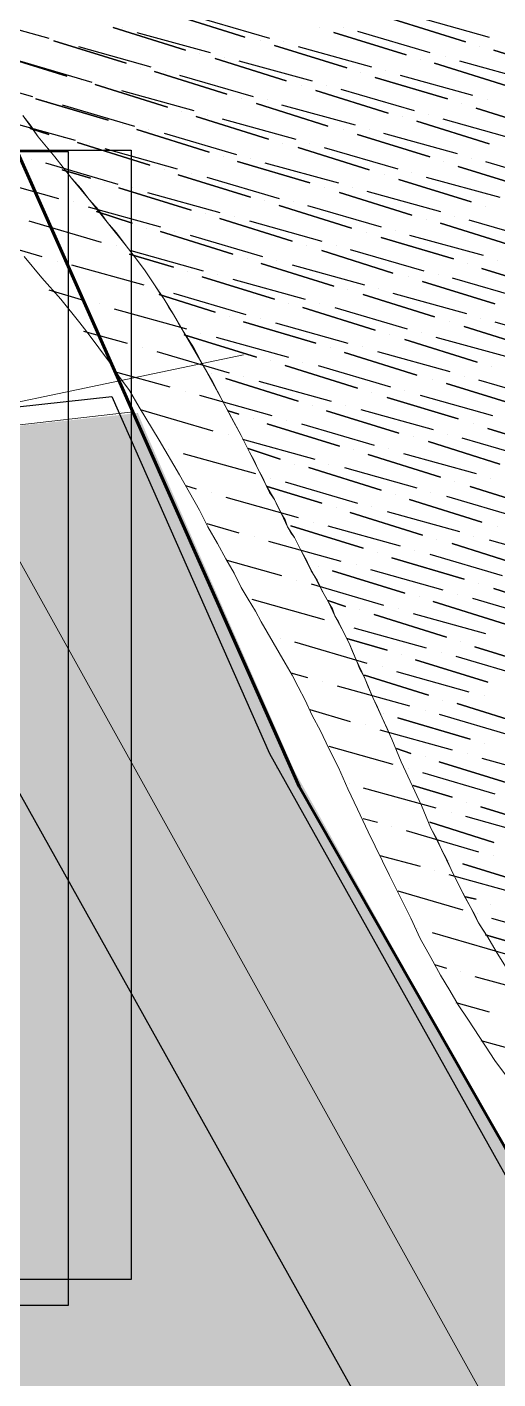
# Model space of a CAD drawing. Header units: millimetres. Extents: x -5841 to 140562, y 1006 to 102310.
# Drawn here: x 102551 to 102971, y 38359 to 39565 of the extents above; entities that cross this region are included whole.
import ezdxf

# ---------------------------------------------------------------- set-up
doc = ezdxf.new("R2010")
doc.units = ezdxf.units.MM
doc.header["$LTSCALE"] = 10
doc.layers.add('PDF18_0', color=7, linetype='Continuous')
doc.layers.add('PDF18_WALLS', color=7, linetype='Continuous')
for name, color, linetype, true_color in [('PDF18_1_DRAWING', 7, 'Continuous', 0x5cb800), ('PDF18_KD - WALL - LOADBEARING', 7, 'Continuous', 0xc0ab87), ('PDF18_SURVEY_POINTS', 7, 'Continuous', 0x636466)]:
    doc.layers.add(name, color=color, linetype=linetype, true_color=true_color)
picture_1 = doc.add_image_def('image23.png', size_in_pixel=(325, 2133))
picture_2 = doc.add_image_def('image27.png', size_in_pixel=(318, 2147))
picture_3 = doc.add_image_def('image28.png', size_in_pixel=(318, 2147))
picture_4 = doc.add_image_def('image29.png', size_in_pixel=(318, 2147))

msp = doc.modelspace()

# ---------------------------------------------------------------- linework, layer by layer
at = {"layer": 'PDF18_0', "lineweight": 0}
for points in [[(102547.25978, 39486.24769), (102561.01777, 39467.19817), (102575.83406, 39449.20696), (102590.65035, 39430.15744), (102606.52495, 39411.10792), (102622.39955, 39391.0001), (102639.33245, 39369.83397), (102647.7989, 39359.2509), (102656.26536, 39347.60953), (102664.73181, 39334.90985), (102673.19826, 39322.21017), (102681.66471, 39308.45219), (102690.13116, 39293.6359), (102708.12238, 39262.94501), (102725.05528, 39232.25412), (102741.98818, 39200.50492), (102749.39633, 39185.68863), (102756.80448, 39170.87234), (102764.21262, 39156.05605), (102771.62077, 39143.35637), (102777.97061, 39130.65669), (102783.26214, 39119.01532), (102789.61198, 39109.49056), (102794.90351, 39098.9075), (102815.01134, 39060.80846), (102820.30287, 39051.2837), (102825.5944, 39039.64233), (102831.94424, 39028.00096), (102838.29408, 39015.30128), (102844.64392, 39000.48499), (102852.05206, 38984.61039), (102859.46021, 38966.61918), (102867.92666, 38948.62797), (102876.39311, 38929.57845), (102884.85957, 38909.47063), (102902.85078, 38870.31328), (102911.31723, 38850.20546), (102920.84199, 38831.15594), (102929.30844, 38813.16473), (102937.77489, 38796.23183), (102946.24135, 38780.35723), (102953.64949, 38765.54094), (102962.11594, 38752.84126), (102969.52409, 38740.14158), (102985.39869, 38714.74222)], [(102985.39869, 38714.74222), (102969.52409, 38740.14158), (102962.11594, 38752.84126), (102953.64949, 38765.54094), (102950.47457, 38772.94908), (102946.24135, 38780.35723), (102942.00812, 38787.76537), (102937.77489, 38796.23183), (102933.54167, 38804.69828), (102929.30844, 38813.16473), (102920.84199, 38831.15594), (102911.31723, 38850.20546), (102902.85078, 38870.31328), (102884.85957, 38909.47063), (102876.39311, 38929.57845), (102867.92666, 38948.62797), (102859.46021, 38966.61918), (102855.22698, 38976.14394), (102852.05206, 38984.61039), (102847.81884, 38992.01854), (102844.64392, 39000.48499), (102841.469, 39007.89313), (102838.29408, 39015.30128), (102835.11916, 39021.65112), (102831.94424, 39028.00096), (102825.5944, 39039.64233), (102820.30287, 39051.2837), (102815.01134, 39060.80846), (102809.7198, 39071.39153), (102804.42827, 39079.85798), (102794.90351, 39098.9075), (102789.61198, 39109.49056), (102783.26214, 39119.01532), (102777.97061, 39130.65669), (102771.62077, 39143.35637), (102764.21262, 39156.05605), (102756.80448, 39170.87234), (102749.39633, 39185.68863), (102741.98818, 39200.50492), (102725.05528, 39232.25412), (102708.12238, 39262.94501), (102699.65592, 39278.81961), (102690.13116, 39293.6359), (102681.66471, 39308.45219), (102673.19826, 39322.21017), (102664.73181, 39334.90985), (102656.26536, 39347.60953), (102647.7989, 39359.2509), (102639.33245, 39369.83397), (102630.866, 39381.47534), (102622.39955, 39391.0001), (102606.52495, 39411.10792), (102590.65035, 39430.15744), (102575.83406, 39449.20696), (102561.01777, 39467.19817), (102547.25978, 39486.24769)], [(102547.25978, 39486.24769), (102554.66793, 39476.72293), (102561.01777, 39467.19817), (102575.83406, 39449.20696), (102590.65035, 39430.15744), (102599.1168, 39420.63268), (102606.52495, 39411.10792), (102614.9914, 39401.58317), (102622.39955, 39391.0001), (102630.866, 39381.47534), (102639.33245, 39369.83397), (102647.7989, 39359.2509), (102656.26536, 39347.60953), (102660.49858, 39341.25969), (102664.73181, 39334.90985), (102668.96503, 39328.56001), (102673.19826, 39322.21017), (102677.43149, 39314.80203), (102681.66471, 39308.45219), (102685.89794, 39301.04404), (102690.13116, 39293.6359), (102699.65592, 39278.81961), (102708.12238, 39262.94501), (102716.58883, 39248.12872), (102725.05528, 39232.25412), (102733.52173, 39216.37952), (102741.98818, 39200.50492), (102749.39633, 39185.68863), (102753.62956, 39178.28049), (102756.80448, 39170.87234), (102761.0377, 39163.46419), (102764.21262, 39156.05605), (102767.38754, 39149.70621), (102771.62077, 39143.35637), (102774.79569, 39137.00653), (102777.97061, 39130.65669), (102781.14553, 39125.36516), (102783.26214, 39119.01532), (102786.43706, 39113.72379), (102789.61198, 39109.49056), (102794.90351, 39098.9075), (102800.19504, 39089.38274), (102804.42827, 39079.85798), (102809.7198, 39071.39153), (102815.01134, 39060.80846), (102817.12795, 39056.57523), (102820.30287, 39051.2837), (102823.47779, 39045.99217), (102825.5944, 39039.64233), (102828.76932, 39034.3508), (102831.94424, 39028.00096), (102835.11916, 39021.65112), (102838.29408, 39015.30128), (102841.469, 39007.89313), (102844.64392, 39000.48499), (102847.81884, 38992.01854), (102852.05206, 38984.61039), (102855.22698, 38976.14394), (102859.46021, 38966.61918), (102863.69344, 38958.15273), (102867.92666, 38948.62797), (102872.15989, 38939.10321), (102876.39311, 38929.57845), (102884.85957, 38909.47063), (102902.85078, 38870.31328), (102911.31723, 38850.20546), (102916.60876, 38840.6807), (102920.84199, 38831.15594), (102925.07522, 38822.68949), (102929.30844, 38813.16473), (102933.54167, 38804.69828), (102937.77489, 38796.23183), (102942.00812, 38787.76537), (102946.24135, 38780.35723), (102950.47457, 38772.94908), (102953.64949, 38765.54094), (102957.88272, 38759.1911), (102962.11594, 38752.84126), (102969.52409, 38740.14158), (102985.39869, 38714.74222)], [(102548.31809, 39360.30921), (102564.19269, 39341.25969), (102581.12559, 39322.21017), (102598.0585, 39301.04404), (102606.52495, 39290.46098), (102614.9914, 39278.81961), (102624.51616, 39266.11993), (102632.98261, 39253.42025), (102642.50737, 39240.72057), (102650.97382, 39225.90428), (102668.96503, 39196.2717), (102686.95624, 39165.58081), (102704.94746, 39133.83161), (102712.3556, 39119.01532), (102720.82205, 39104.19903), (102728.2302, 39090.44104), (102735.63835, 39077.74137), (102741.98818, 39065.04169), (102748.33802, 39054.45862), (102754.68786, 39043.87556), (102759.9794, 39034.3508), (102781.14553, 38997.31007), (102787.49537, 38986.727), (102792.7869, 38976.14394), (102799.13674, 38964.50257), (102805.48658, 38950.74458), (102812.89472, 38936.9866), (102820.30287, 38921.112), (102828.76932, 38904.17909), (102837.23577, 38885.12958), (102845.70222, 38867.13836), (102855.22698, 38847.03054), (102874.2765, 38807.8732), (102883.80126, 38788.82368), (102893.32602, 38769.77416), (102901.79247, 38751.78295), (102911.31723, 38734.85005), (102919.78368, 38718.97545), (102928.25013, 38705.21746), (102935.65828, 38692.51779), (102944.12473, 38679.81811), (102959.99933, 38655.47706), (102968.46578, 38642.77738), (102977.99054, 38630.0777)], [(102369.46428, 39194.15508), (102744.1048, 39272.46977)]]:
    msp.add_lwpolyline(points, dxfattribs=at)
at = {"layer": 'PDF18_0', "color": 1, "lineweight": 60}
msp.add_lwpolyline([(105335.8975, 37880.79667), (103841.56867, 37047.90943), (102962.11594, 38591.97867), (102793.8452, 38887.24619), (102962.11594, 38591.97867), (103841.56867, 37047.90943), (105335.8975, 37880.79667), (103841.56867, 37047.90943), (102962.11594, 38591.97867), (102793.8452, 38887.24619), (102543.02656, 39452.38188), (95831.24651, 38675.58488), (95818.54683, 38660.76859), (91849.89732, 37215.12186)], dxfattribs=at)
at = {"layer": 'PDF18_0', "color": 0, "lineweight": 0, "true_color": 0x636466}
msp.add_lwpolyline([(102526.09365, 39207.91307), (102645.68229, 39221.67105)], close=True, dxfattribs=at)
msp.add_lwpolyline([(102645.68229, 39221.67105), (102526.09365, 39207.91307)], dxfattribs=at)
at = {"layer": 'PDF18_0', "lineweight": 25}
for points in [[(102634.04092, 39221.67105), (102634.04092, 39221.67105)], [(102773.73738, 38903.12079), (102773.73738, 38903.12079)]]:
    msp.add_lwpolyline(points, dxfattribs=at)
at = {"layer": 'PDF18_1_DRAWING', "lineweight": 25}
for points in [[(102505.98583, 39573.02882), (102570.54253, 39555.03761)], [(102680.60641, 39576.20374), (102745.1631, 39556.09592)], [(102701.77254, 39574.08713), (102767.38754, 39555.03761)], [(102898.61755, 39574.08713), (102963.17425, 39556.09592)], [(102627.69108, 39564.56237), (102692.24778, 39544.45455)], [(102636.15753, 39564.56237), (102636.15753, 39564.56237)], [(102648.85721, 39560.32915), (102714.47221, 39542.33793)], [(102811.83642, 39564.56237), (102811.83642, 39564.56237)], [(102811.83642, 39564.56237), (102811.83642, 39564.56237)], [(102811.83642, 39564.56237), (102811.83642, 39564.56237)], [(102824.53609, 39560.32915), (102889.09279, 39540.22132)], [(102833.00255, 39564.56237), (102833.00255, 39564.56237)], [(102845.70222, 39561.38745), (102910.25892, 39542.33793)], [(102877.45142, 39571.97052), (102942.00812, 39551.86269)], [(102562.07607, 39557.15423), (102562.07607, 39557.15423)], [(102562.07607, 39557.15423), (102562.07607, 39557.15423)], [(102562.07607, 39557.15423), (102562.07607, 39557.15423)], [(102574.77575, 39552.921), (102639.33245, 39532.81318)], [(102583.2422, 39550.80439), (102583.2422, 39550.80439)], [(102758.92109, 39552.921), (102758.92109, 39552.921)], [(102758.92109, 39552.921), (102758.92109, 39552.921)], [(102758.92109, 39552.921), (102758.92109, 39552.921)], [(102771.62077, 39548.68777), (102836.17747, 39528.57995)], [(102780.08722, 39551.86269), (102780.08722, 39551.86269)], [(102521.86043, 39541.27963), (102586.41712, 39521.1718)], [(102597.00019, 39547.62947), (102661.55689, 39529.63826)], [(102704.94746, 39541.27963), (102704.94746, 39541.27963)], [(102704.94746, 39541.27963), (102704.94746, 39541.27963)], [(102704.94746, 39541.27963), (102704.94746, 39541.27963)], [(102718.70544, 39537.0464), (102782.20383, 39516.93858)], [(102727.17189, 39538.10471), (102727.17189, 39538.10471)], [(102792.7869, 39547.62947), (102858.4019, 39529.63826)], [(102924.01691, 39539.16301), (102924.01691, 39539.16301)], [(102954.7078, 39547.62947), (102954.7078, 39547.62947)], [(102954.7078, 39547.62947), (102954.7078, 39547.62947)], [(102954.7078, 39547.62947), (102954.7078, 39547.62947)], [(102967.40748, 39544.45455), (103031.96418, 39524.34672)], [(102544.08486, 39534.92979), (102608.64156, 39515.88027)], [(102652.03213, 39528.57995), (102652.03213, 39528.57995)], [(102652.03213, 39528.57995), (102652.03213, 39528.57995)], [(102652.03213, 39528.57995), (102652.03213, 39528.57995)], [(102664.73181, 39525.40503), (102729.28851, 39505.29721)], [(102674.25657, 39525.40503), (102674.25657, 39525.40503)], [(102739.87157, 39534.92979), (102805.48658, 39516.93858)], [(102848.87714, 39524.34672), (102848.87714, 39524.34672)], [(102848.87714, 39524.34672), (102848.87714, 39524.34672)], [(102848.87714, 39524.34672), (102848.87714, 39524.34672)], [(102871.10158, 39526.46334), (102871.10158, 39526.46334)], [(102901.79247, 39535.9881), (102901.79247, 39535.9881)], [(102901.79247, 39535.9881), (102901.79247, 39535.9881)], [(102901.79247, 39535.9881), (102901.79247, 39535.9881)], [(102914.49215, 39532.81318), (102979.04885, 39512.70535)], [(102936.71659, 39534.92979), (103001.27329, 39516.93858)], [(102491.16954, 39521.1718), (102555.72623, 39503.18059)], [(102599.1168, 39516.93858), (102599.1168, 39516.93858)], [(102599.1168, 39516.93858), (102599.1168, 39516.93858)], [(102599.1168, 39516.93858), (102599.1168, 39516.93858)], [(102611.81648, 39513.76366), (102676.37318, 39493.65583)], [(102621.34124, 39512.70535), (102621.34124, 39512.70535)], [(102686.95624, 39522.23011), (102752.57125, 39503.18059)], [(102795.96182, 39512.70535), (102795.96182, 39512.70535)], [(102795.96182, 39512.70535), (102795.96182, 39512.70535)], [(102795.96182, 39512.70535), (102795.96182, 39512.70535)], [(102818.18625, 39512.70535), (102818.18625, 39512.70535)], [(102861.57682, 39520.1135), (102926.13352, 39501.06398)], [(102883.80126, 39522.23011), (102948.35796, 39504.2389)], [(102558.90115, 39501.06398), (102623.45785, 39482.01446)], [(102635.09922, 39508.47213), (102699.65592, 39490.48091)], [(102741.98818, 39501.06398), (102741.98818, 39501.06398)], [(102741.98818, 39501.06398), (102741.98818, 39501.06398)], [(102741.98818, 39501.06398), (102741.98818, 39501.06398)], [(102765.27093, 39500.00567), (102765.27093, 39500.00567)], [(102808.6615, 39508.47213), (102873.21819, 39488.3643)], [(102830.88593, 39509.53043), (102896.50094, 39490.48091)], [(102962.11594, 39500.00567), (102962.11594, 39500.00567)], [(102568.42591, 39498.94737), (102568.42591, 39498.94737)], [(102582.1839, 39495.77245), (102646.7406, 39476.72293)], [(102689.07286, 39489.42261), (102689.07286, 39489.42261)], [(102689.07286, 39489.42261), (102689.07286, 39489.42261)], [(102689.07286, 39489.42261), (102689.07286, 39489.42261)], [(102755.74617, 39496.83075), (102819.24456, 39476.72293)], [(102777.97061, 39495.77245), (102843.58561, 39477.78124)], [(102938.8332, 39496.83075), (102938.8332, 39496.83075)], [(102938.8332, 39496.83075), (102938.8332, 39496.83075)], [(102938.8332, 39496.83075), (102938.8332, 39496.83075)], [(102951.53288, 39492.59753), (103016.08958, 39472.4897)], [(102529.26857, 39482.01446), (102593.82527, 39464.02325)], [(102636.15753, 39477.78124), (102636.15753, 39477.78124)], [(102636.15753, 39477.78124), (102636.15753, 39477.78124)], [(102636.15753, 39477.78124), (102636.15753, 39477.78124)], [(102701.77254, 39485.18938), (102766.32923, 39465.08156)], [(102712.3556, 39486.24769), (102712.3556, 39486.24769)], [(102725.05528, 39483.07277), (102790.67029, 39465.08156)], [(102885.91787, 39485.18938), (102885.91787, 39485.18938)], [(102885.91787, 39485.18938), (102885.91787, 39485.18938)], [(102885.91787, 39485.18938), (102885.91787, 39485.18938)], [(102898.61755, 39480.95616), (102963.17425, 39460.84833)], [(102909.20062, 39487.30599), (102909.20062, 39487.30599)], [(102921.9003, 39483.07277), (102986.45699, 39465.08156)], [(102553.60962, 39474.60632), (102570.54253, 39469.31478)], [(102583.2422, 39466.13986), (102583.2422, 39466.13986)], [(102583.2422, 39466.13986), (102583.2422, 39466.13986)], [(102583.2422, 39466.13986), (102583.2422, 39466.13986)], [(102648.85721, 39473.54801), (102713.41391, 39453.44019)], [(102659.44027, 39473.54801), (102659.44027, 39473.54801)], [(102673.19826, 39470.37309), (102737.75496, 39451.32357)], [(102833.00255, 39473.54801), (102833.00255, 39473.54801)], [(102833.00255, 39473.54801), (102833.00255, 39473.54801)], [(102833.00255, 39473.54801), (102833.00255, 39473.54801)], [(102845.70222, 39469.31478), (102910.25892, 39449.20696)], [(102856.28529, 39473.54801), (102856.28529, 39473.54801)], [(102868.98497, 39470.37309), (102934.59997, 39452.38188)], [(102595.94188, 39461.90664), (102660.49858, 39441.79881)], [(102606.52495, 39460.84833), (102606.52495, 39460.84833)], [(102620.28293, 39456.6151), (102684.83963, 39438.62389)], [(102779.02891, 39460.84833), (102779.02891, 39460.84833)], [(102779.02891, 39460.84833), (102779.02891, 39460.84833)], [(102779.02891, 39460.84833), (102779.02891, 39460.84833)], [(102792.7869, 39457.67341), (102856.28529, 39437.56559)], [(102803.36996, 39460.84833), (102803.36996, 39460.84833)], [(102816.06964, 39457.67341), (102881.68465, 39438.62389)], [(102554.66793, 39447.09035), (102554.66793, 39447.09035)], [(102567.36761, 39443.91543), (102631.9243, 39424.86591)], [(102726.11359, 39449.20696), (102726.11359, 39449.20696)], [(102726.11359, 39449.20696), (102726.11359, 39449.20696)], [(102726.11359, 39449.20696), (102726.11359, 39449.20696)], [(102738.81326, 39444.97373), (102803.36996, 39425.92422)], [(102750.45464, 39448.14865), (102750.45464, 39448.14865)], [(102763.15432, 39443.91543), (102828.76932, 39425.92422)], [(102922.9586, 39444.97373), (102922.9586, 39444.97373)], [(102922.9586, 39444.97373), (102922.9586, 39444.97373)], [(102922.9586, 39444.97373), (102922.9586, 39444.97373)], [(102935.65828, 39440.74051), (103000.21498, 39420.63268)], [(102947.29965, 39448.14865), (102947.29965, 39448.14865)], [(102959.99933, 39444.97373), (103024.55603, 39425.92422)], [(102514.45228, 39430.15744), (102579.00898, 39412.16623)], [(102582.1839, 39437.56559), (102607.58325, 39430.15744)], [(102673.19826, 39437.56559), (102673.19826, 39437.56559)], [(102673.19826, 39437.56559), (102673.19826, 39437.56559)], [(102673.19826, 39437.56559), (102673.19826, 39437.56559)], [(102685.89794, 39433.33236), (102750.45464, 39413.22454)], [(102697.53931, 39434.39067), (102697.53931, 39434.39067)], [(102711.29729, 39431.21575), (102775.85399, 39412.16623)], [(102870.04328, 39433.33236), (102870.04328, 39433.33236)], [(102870.04328, 39433.33236), (102870.04328, 39433.33236)], [(102870.04328, 39433.33236), (102870.04328, 39433.33236)], [(102882.74295, 39429.09913), (102947.29965, 39408.99131)], [(102894.38433, 39435.44897), (102894.38433, 39435.44897)], [(102907.084, 39431.21575), (102972.69901, 39413.22454)], [(102620.28293, 39425.92422), (102620.28293, 39425.92422)], [(102620.28293, 39425.92422), (102620.28293, 39425.92422)], [(102620.28293, 39425.92422), (102620.28293, 39425.92422)], [(102632.98261, 39421.69099), (102697.53931, 39401.58317)], [(102644.62398, 39421.69099), (102644.62398, 39421.69099)], [(102658.38197, 39417.45776), (102722.93867, 39399.46655)], [(102816.06964, 39421.69099), (102816.06964, 39421.69099)], [(102816.06964, 39421.69099), (102816.06964, 39421.69099)], [(102816.06964, 39421.69099), (102816.06964, 39421.69099)], [(102829.82763, 39417.45776), (102894.38433, 39397.34994)], [(102841.469, 39421.69099), (102841.469, 39421.69099)], [(102854.16868, 39418.51607), (102919.78368, 39400.52486)], [(102592.76696, 39408.99131), (102592.76696, 39408.99131)], [(102605.46664, 39404.75808), (102670.02334, 39386.76687)], [(102763.15432, 39410.04962), (102763.15432, 39410.04962)], [(102763.15432, 39410.04962), (102763.15432, 39410.04962)], [(102763.15432, 39410.04962), (102763.15432, 39410.04962)], [(102775.85399, 39405.81639), (102840.41069, 39385.70857)], [(102788.55367, 39408.99131), (102788.55367, 39408.99131)], [(102801.25335, 39405.81639), (102866.86836, 39386.76687)], [(102959.99933, 39404.75808), (102959.99933, 39404.75808)], [(102959.99933, 39404.75808), (102959.99933, 39404.75808)], [(102959.99933, 39404.75808), (102959.99933, 39404.75808)], [(102552.55131, 39392.05841), (102617.10801, 39373.00889)], [(102612.87479, 39400.52486), (102644.62398, 39389.94179)], [(102710.23899, 39398.40825), (102710.23899, 39398.40825)], [(102710.23899, 39398.40825), (102710.23899, 39398.40825)], [(102710.23899, 39398.40825), (102710.23899, 39398.40825)], [(102722.93867, 39394.17502), (102787.49537, 39374.0672)], [(102735.63835, 39396.29163), (102735.63835, 39396.29163)], [(102749.39633, 39392.05841), (102813.95303, 39374.0672)], [(102907.084, 39393.11671), (102907.084, 39393.11671)], [(102907.084, 39393.11671), (102907.084, 39393.11671)], [(102907.084, 39393.11671), (102907.084, 39393.11671)], [(102932.48336, 39396.29163), (102932.48336, 39396.29163)], [(102945.18304, 39393.11671), (103010.79804, 39374.0672)], [(102657.32366, 39385.70857), (102657.32366, 39385.70857)], [(102657.32366, 39385.70857), (102657.32366, 39385.70857)], [(102657.32366, 39385.70857), (102657.32366, 39385.70857)], [(102670.02334, 39382.53365), (102734.58004, 39362.42582)], [(102682.72302, 39382.53365), (102682.72302, 39382.53365)], [(102696.481, 39379.35873), (102761.0377, 39360.30921)], [(102854.16868, 39381.47534), (102854.16868, 39381.47534)], [(102854.16868, 39381.47534), (102854.16868, 39381.47534)], [(102854.16868, 39381.47534), (102854.16868, 39381.47534)], [(102879.56803, 39383.59195), (102879.56803, 39383.59195)], [(102892.26771, 39379.35873), (102957.88272, 39361.36752)], [(102919.78368, 39389.94179), (102984.34038, 39369.83397)], [(102538.79333, 39367.71736), (102564.19269, 39360.30921)], [(102630.866, 39369.83397), (102630.866, 39369.83397)], [(102800.19504, 39369.83397), (102800.19504, 39369.83397)], [(102800.19504, 39369.83397), (102800.19504, 39369.83397)], [(102800.19504, 39369.83397), (102800.19504, 39369.83397)], [(102826.65271, 39369.83397), (102826.65271, 39369.83397)], [(102866.86836, 39377.24211), (102931.42505, 39358.1926)], [(102577.95067, 39356.07598), (102577.95067, 39356.07598)], [(102642.50737, 39362.42582), (102681.66471, 39350.78445)], [(102643.56568, 39365.60074), (102708.12238, 39347.60953)], [(102747.27972, 39358.1926), (102747.27972, 39358.1926)], [(102747.27972, 39358.1926), (102747.27972, 39358.1926)], [(102747.27972, 39358.1926), (102747.27972, 39358.1926)], [(102773.73738, 39357.13429), (102773.73738, 39357.13429)], [(102813.95303, 39365.60074), (102877.45142, 39345.49292)], [(102839.35239, 39366.65905), (102904.96739, 39347.60953)], [(102970.5824, 39357.13429), (102970.5824, 39357.13429)], [(102590.65035, 39352.90106), (102655.20705, 39334.90985)], [(102694.36439, 39346.55123), (102694.36439, 39346.55123)], [(102694.36439, 39346.55123), (102694.36439, 39346.55123)], [(102694.36439, 39346.55123), (102694.36439, 39346.55123)], [(102720.82205, 39344.43461), (102720.82205, 39344.43461)], [(102759.9794, 39353.95937), (102824.53609, 39333.85155)], [(102787.49537, 39352.90106), (102852.05206, 39334.90985)], [(102917.66707, 39344.43461), (102917.66707, 39344.43461)], [(102944.12473, 39353.95937), (102944.12473, 39353.95937)], [(102944.12473, 39353.95937), (102944.12473, 39353.95937)], [(102944.12473, 39353.95937), (102944.12473, 39353.95937)], [(102956.82441, 39349.72614), (103021.38111, 39329.61832)], [(102707.06407, 39342.318), (102771.62077, 39322.21017)], [(102734.58004, 39340.20139), (102799.13674, 39322.21017)], [(102864.75174, 39331.73493), (102864.75174, 39331.73493)], [(102891.20941, 39342.318), (102891.20941, 39342.318)], [(102891.20941, 39342.318), (102891.20941, 39342.318)], [(102891.20941, 39342.318), (102891.20941, 39342.318)], [(102903.90908, 39338.08477), (102968.46578, 39317.97695)], [(102930.36675, 39341.25969), (102995.98175, 39322.21017)], [(102570.54253, 39330.67663), (102602.29172, 39321.15187)], [(102668.96503, 39330.67663), (102668.96503, 39330.67663)], [(102668.96503, 39326.4434), (102718.70544, 39310.5688)], [(102681.66471, 39327.50171), (102746.22141, 39308.45219)], [(102837.23577, 39330.67663), (102837.23577, 39330.67663)], [(102837.23577, 39330.67663), (102837.23577, 39330.67663)], [(102837.23577, 39330.67663), (102837.23577, 39330.67663)], [(102850.99376, 39326.4434), (102914.49215, 39306.33558)], [(102877.45142, 39327.50171), (102943.06643, 39309.5105)], [(102616.04971, 39317.97695), (102616.04971, 39317.97695)], [(102628.74939, 39313.74372), (102693.30608, 39295.75251)], [(102784.32045, 39317.97695), (102784.32045, 39317.97695)], [(102784.32045, 39317.97695), (102784.32045, 39317.97695)], [(102784.32045, 39317.97695), (102784.32045, 39317.97695)], [(102797.02012, 39314.80203), (102861.57682, 39294.6942)], [(102811.83642, 39317.97695), (102811.83642, 39317.97695)], [(102825.5944, 39314.80203), (102890.1511, 39295.75251)], [(102731.40512, 39306.33558), (102731.40512, 39306.33558)], [(102731.40512, 39306.33558), (102731.40512, 39306.33558)], [(102731.40512, 39306.33558), (102731.40512, 39306.33558)], [(102744.1048, 39302.10235), (102808.6615, 39283.05283)], [(102758.92109, 39305.27727), (102758.92109, 39305.27727)], [(102772.67907, 39301.04404), (102837.23577, 39283.05283)], [(102928.25013, 39302.10235), (102928.25013, 39302.10235)], [(102928.25013, 39302.10235), (102928.25013, 39302.10235)], [(102928.25013, 39302.10235), (102928.25013, 39302.10235)], [(102940.94981, 39297.86912), (103005.50651, 39277.7613)], [(102955.7661, 39305.27727), (102955.7661, 39305.27727)], [(102968.46578, 39302.10235), (103034.08079, 39283.05283)], [(102601.23342, 39293.6359), (102640.39076, 39283.05283)], [(102691.18947, 39290.46098), (102755.74617, 39270.35315)], [(102706.00576, 39291.51929), (102706.00576, 39291.51929)], [(102719.76375, 39288.34437), (102784.32045, 39270.35315)], [(102874.2765, 39290.46098), (102874.2765, 39290.46098)], [(102874.2765, 39290.46098), (102874.2765, 39290.46098)], [(102874.2765, 39290.46098), (102874.2765, 39290.46098)], [(102888.03449, 39286.22775), (102952.59119, 39266.11993)], [(102902.85078, 39292.57759), (102902.85078, 39292.57759)], [(102915.55046, 39288.34437), (102981.16546, 39270.35315)], [(102654.14874, 39278.81961), (102654.14874, 39278.81961)], [(102666.84842, 39275.64469), (102731.40512, 39256.59517)], [(102821.36117, 39278.81961), (102821.36117, 39278.81961)], [(102821.36117, 39278.81961), (102821.36117, 39278.81961)], [(102821.36117, 39278.81961), (102821.36117, 39278.81961)], [(102834.06085, 39274.58638), (102898.61755, 39254.47856)], [(102849.93545, 39279.87791), (102849.93545, 39279.87791)], [(102863.69344, 39275.64469), (102928.25013, 39257.65348)], [(102768.44585, 39267.17824), (102768.44585, 39267.17824)], [(102768.44585, 39267.17824), (102768.44585, 39267.17824)], [(102768.44585, 39267.17824), (102768.44585, 39267.17824)], [(102781.14553, 39262.94501), (102845.70222, 39242.83718)], [(102797.02012, 39266.11993), (102797.02012, 39266.11993)], [(102810.77811, 39262.94501), (102875.33481, 39243.89549)], [(102965.29086, 39261.8867), (102965.29086, 39261.8867)], [(102965.29086, 39261.8867), (102965.29086, 39261.8867)], [(102965.29086, 39261.8867), (102965.29086, 39261.8867)], [(102628.74939, 39257.65348), (102678.48979, 39243.89549)], [(102715.53052, 39255.53686), (102715.53052, 39255.53686)], [(102715.53052, 39255.53686), (102715.53052, 39255.53686)], [(102715.53052, 39255.53686), (102715.53052, 39255.53686)], [(102728.2302, 39251.30364), (102792.7869, 39231.19581)], [(102744.1048, 39253.42025), (102744.1048, 39253.42025)], [(102757.86278, 39249.18702), (102822.41948, 39231.19581)], [(102912.37554, 39250.24533), (102912.37554, 39250.24533)], [(102912.37554, 39250.24533), (102912.37554, 39250.24533)], [(102912.37554, 39250.24533), (102912.37554, 39250.24533)], [(102925.07522, 39247.07041), (102989.63191, 39226.96259)], [(102940.94981, 39253.42025), (102940.94981, 39253.42025)], [(102953.64949, 39250.24533), (103019.2645, 39231.19581)], [(102692.24778, 39239.66227), (102692.24778, 39239.66227)], [(102704.94746, 39236.48735), (102769.50415, 39218.49613)], [(102858.4019, 39238.60396), (102858.4019, 39238.60396)], [(102858.4019, 39238.60396), (102858.4019, 39238.60396)], [(102858.4019, 39238.60396), (102858.4019, 39238.60396)], [(102888.03449, 39240.72057), (102888.03449, 39240.72057)], [(102901.79247, 39236.48735), (102966.34917, 39218.49613)], [(102652.03213, 39223.78767), (102716.58883, 39204.73815)], [(102730.34681, 39222.72936), (102739.87157, 39219.55444)], [(102805.48658, 39226.96259), (102805.48658, 39226.96259)], [(102805.48658, 39226.96259), (102805.48658, 39226.96259)], [(102805.48658, 39226.96259), (102805.48658, 39226.96259)], [(102818.18625, 39222.72936), (102882.74295, 39202.62154)], [(102835.11916, 39226.96259), (102835.11916, 39226.96259)], [(102848.87714, 39223.78767), (102913.43384, 39205.79646)], [(102872.15989, 39234.37073), (102935.65828, 39215.32121)], [(102752.57125, 39215.32121), (102752.57125, 39215.32121)], [(102752.57125, 39215.32121), (102752.57125, 39215.32121)], [(102752.57125, 39215.32121), (102752.57125, 39215.32121)], [(102765.27093, 39211.08799), (102829.82763, 39190.98016)], [(102782.20383, 39214.26291), (102782.20383, 39214.26291)], [(102795.96182, 39211.08799), (102860.51852, 39192.03847)], [(102949.41627, 39211.08799), (102949.41627, 39211.08799)], [(102949.41627, 39211.08799), (102949.41627, 39211.08799)], [(102949.41627, 39211.08799), (102949.41627, 39211.08799)], [(102730.34681, 39201.56323), (102730.34681, 39201.56323)], [(102895.44263, 39199.44662), (102895.44263, 39199.44662)], [(102895.44263, 39199.44662), (102895.44263, 39199.44662)], [(102895.44263, 39199.44662), (102895.44263, 39199.44662)], [(102926.13352, 39201.56323), (102926.13352, 39201.56323)], [(102938.8332, 39198.38831), (103004.44821, 39179.33879)], [(102962.11594, 39206.85476), (103026.67264, 39186.74694)], [(102677.43149, 39187.80524), (102677.43149, 39187.80524)], [(102743.04649, 39197.33), (102807.60319, 39179.33879)], [(102748.33802, 39188.86355), (102776.9123, 39179.33879)], [(102842.52731, 39187.80524), (102842.52731, 39187.80524)], [(102842.52731, 39187.80524), (102842.52731, 39187.80524)], [(102842.52731, 39187.80524), (102842.52731, 39187.80524)], [(102873.21819, 39188.86355), (102873.21819, 39188.86355)], [(102909.20062, 39195.21339), (102972.69901, 39175.10557)], [(102690.13116, 39184.63033), (102754.68786, 39166.63911)], [(102789.61198, 39175.10557), (102789.61198, 39175.10557)], [(102789.61198, 39175.10557), (102789.61198, 39175.10557)], [(102789.61198, 39175.10557), (102789.61198, 39175.10557)], [(102820.30287, 39175.10557), (102820.30287, 39175.10557)], [(102855.22698, 39183.57202), (102919.78368, 39163.46419)], [(102886.97618, 39184.63033), (102951.53288, 39166.63911)], [(102768.44585, 39162.40589), (102768.44585, 39162.40589)], [(102802.31166, 39171.93065), (102866.86836, 39151.82282)], [(102834.06085, 39171.93065), (102898.61755, 39153.93944)], [(102964.23256, 39162.40589), (102964.23256, 39162.40589)], [(102692.24778, 39156.05605), (102701.77254, 39152.88113)], [(102765.27093, 39154.99774), (102813.95303, 39140.18145)], [(102781.14553, 39159.23097), (102845.70222, 39140.18145)], [(102932.48336, 39159.23097), (102932.48336, 39159.23097)], [(102932.48336, 39159.23097), (102932.48336, 39159.23097)], [(102932.48336, 39159.23097), (102932.48336, 39159.23097)], [(102946.24135, 39154.99774), (103010.79804, 39134.88992)], [(102715.53052, 39149.70621), (102715.53052, 39149.70621)], [(102728.2302, 39145.47298), (102792.7869, 39127.48177)], [(102879.56803, 39147.5896), (102879.56803, 39147.5896)], [(102879.56803, 39147.5896), (102879.56803, 39147.5896)], [(102879.56803, 39147.5896), (102879.56803, 39147.5896)], [(102892.26771, 39143.35637), (102956.82441, 39123.24855)], [(102911.31723, 39149.70621), (102911.31723, 39149.70621)], [(102925.07522, 39146.53129), (102989.63191, 39127.48177)], [(102826.65271, 39135.94822), (102826.65271, 39135.94822)], [(102826.65271, 39135.94822), (102826.65271, 39135.94822)], [(102826.65271, 39135.94822), (102826.65271, 39135.94822)], [(102839.35239, 39131.715), (102903.90908, 39111.60717)], [(102858.4019, 39137.00653), (102858.4019, 39137.00653)], [(102872.15989, 39132.7733), (102936.71659, 39114.78209)], [(102711.29729, 39122.19024), (102739.87157, 39113.72379)], [(102786.43706, 39120.07363), (102850.99376, 39099.9658)], [(102806.54488, 39123.24855), (102806.54488, 39123.24855)], [(102819.24456, 39120.07363), (102883.80126, 39102.08242)], [(102970.5824, 39119.01532), (102970.5824, 39119.01532)], [(102970.5824, 39119.01532), (102970.5824, 39119.01532)], [(102970.5824, 39119.01532), (102970.5824, 39119.01532)], [(102753.62956, 39110.54887), (102753.62956, 39110.54887)], [(102766.32923, 39106.31564), (102830.88593, 39088.32443)], [(102916.60876, 39107.37395), (102916.60876, 39107.37395)], [(102916.60876, 39107.37395), (102916.60876, 39107.37395)], [(102916.60876, 39107.37395), (102916.60876, 39107.37395)], [(102930.36675, 39104.19903), (102993.86514, 39084.0912)], [(102949.41627, 39110.54887), (102949.41627, 39110.54887)], [(102963.17425, 39107.37395), (103027.73095, 39089.38274)], [(102863.69344, 39095.73258), (102863.69344, 39095.73258)], [(102863.69344, 39095.73258), (102863.69344, 39095.73258)], [(102863.69344, 39095.73258), (102863.69344, 39095.73258)], [(102876.39311, 39091.49935), (102940.94981, 39072.44983)], [(102896.50094, 39097.84919), (102896.50094, 39097.84919)], [(102910.25892, 39094.67427), (102974.81562, 39075.62475)], [(102729.28851, 39089.38274), (102777.97061, 39075.62475)], [(102810.77811, 39084.0912), (102810.77811, 39084.0912)], [(102810.77811, 39084.0912), (102810.77811, 39084.0912)], [(102810.77811, 39084.0912), (102810.77811, 39084.0912)], [(102823.47779, 39079.85798), (102888.03449, 39059.75015)], [(102844.64392, 39085.14951), (102844.64392, 39085.14951)], [(102857.3436, 39080.91628), (102921.9003, 39062.92507)], [(102791.72859, 39071.39153), (102791.72859, 39071.39153)], [(102804.42827, 39068.21661), (102868.98497, 39049.16709)], [(102953.64949, 39068.21661), (102953.64949, 39068.21661)], [(102953.64949, 39068.21661), (102953.64949, 39068.21661)], [(102953.64949, 39068.21661), (102953.64949, 39068.21661)], [(102751.51294, 39054.45862), (102816.06964, 39036.46741)], [(102900.73416, 39056.57523), (102900.73416, 39056.57523)], [(102900.73416, 39056.57523), (102900.73416, 39056.57523)], [(102900.73416, 39056.57523), (102900.73416, 39056.57523)], [(102934.59997, 39058.69185), (102934.59997, 39058.69185)], [(102948.35796, 39055.51693), (103012.91466, 39036.46741)], [(102967.40748, 39063.98338), (103030.90587, 39043.87556)], [(102819.24456, 39053.40031), (102835.11916, 39048.10878)], [(102847.81884, 39044.93386), (102847.81884, 39044.93386)], [(102847.81884, 39044.93386), (102847.81884, 39044.93386)], [(102847.81884, 39044.93386), (102847.81884, 39044.93386)], [(102882.74295, 39045.99217), (102882.74295, 39045.99217)], [(102895.44263, 39041.75894), (102959.99933, 39023.76773)], [(102913.43384, 39052.34201), (102977.99054, 39032.23418)], [(102829.82763, 39033.29249), (102829.82763, 39033.29249)], [(102860.51852, 39040.70064), (102925.07522, 39020.59281)], [(102776.9123, 39019.53451), (102776.9123, 39019.53451)], [(102836.17747, 39019.53451), (102872.15989, 39008.95144)], [(102842.52731, 39029.05926), (102907.084, 39011.06805)], [(102789.61198, 39016.35959), (102854.16868, 38997.31007)], [(102920.84199, 39006.83483), (102920.84199, 39006.83483)], [(102937.77489, 39016.35959), (102937.77489, 39016.35959)], [(102937.77489, 39016.35959), (102937.77489, 39016.35959)], [(102937.77489, 39016.35959), (102937.77489, 39016.35959)], [(102950.47457, 39012.12636), (103015.03127, 38992.01854)], [(102867.92666, 38994.13515), (102867.92666, 38994.13515)], [(102884.85957, 39004.71821), (102884.85957, 39004.71821)], [(102884.85957, 39004.71821), (102884.85957, 39004.71821)], [(102884.85957, 39004.71821), (102884.85957, 39004.71821)], [(102897.55925, 39000.48499), (102962.11594, 38980.37716)], [(102933.54167, 39003.65991), (102998.09837, 38984.61039)], [(102786.43706, 38988.84362), (102801.25335, 38984.61039)], [(102815.01134, 38981.43547), (102815.01134, 38981.43547)], [(102852.05206, 38986.727), (102909.20062, 38968.73579)], [(102880.62634, 38989.90192), (102945.18304, 38971.91071)], [(102827.71101, 38977.20224), (102892.26771, 38959.21103)], [(102921.9003, 38964.50257), (102921.9003, 38964.50257)], [(102921.9003, 38964.50257), (102921.9003, 38964.50257)], [(102921.9003, 38964.50257), (102921.9003, 38964.50257)], [(102934.59997, 38961.32765), (102999.15667, 38941.21982)], [(102958.94102, 38968.73579), (102958.94102, 38968.73579)], [(102803.36996, 38956.03611), (102839.35239, 38945.45305)], [(102868.98497, 38952.86119), (102868.98497, 38952.86119)], [(102868.98497, 38952.86119), (102868.98497, 38952.86119)], [(102868.98497, 38952.86119), (102868.98497, 38952.86119)], [(102881.68465, 38948.62797), (102946.24135, 38929.57845)], [(102906.0257, 38954.97781), (102906.0257, 38954.97781)], [(102918.72538, 38951.80289), (102983.28207, 38932.75337)], [(102853.11037, 38942.27813), (102853.11037, 38942.27813)], [(102865.81005, 38938.0449), (102930.36675, 38920.05369)], [(102820.30287, 38923.22861), (102877.45142, 38907.35401)], [(102880.62634, 38921.112), (102893.32602, 38916.87877)], [(102958.94102, 38925.34522), (102958.94102, 38925.34522)], [(102958.94102, 38925.34522), (102958.94102, 38925.34522)], [(102958.94102, 38925.34522), (102958.94102, 38925.34522)], [(102906.0257, 38913.70385), (102906.0257, 38913.70385)], [(102906.0257, 38913.70385), (102906.0257, 38913.70385)], [(102906.0257, 38913.70385), (102906.0257, 38913.70385)], [(102918.72538, 38909.47063), (102983.28207, 38889.3628)], [(102944.12473, 38916.87877), (102944.12473, 38916.87877)], [(102956.82441, 38912.64555), (103021.38111, 38894.65433)], [(102891.20941, 38903.12079), (102891.20941, 38903.12079)], [(102903.90908, 38899.94587), (102968.46578, 38880.89635)], [(102838.29408, 38890.42111), (102838.29408, 38890.42111)], [(102850.99376, 38886.18788), (102915.55046, 38868.19667)], [(102895.44263, 38888.3045), (102930.36675, 38877.72143)], [(102943.06643, 38873.4882), (102943.06643, 38873.4882)], [(102943.06643, 38873.4882), (102943.06643, 38873.4882)], [(102943.06643, 38873.4882), (102943.06643, 38873.4882)], [(102929.30844, 38863.96344), (102929.30844, 38863.96344)], [(102942.00812, 38860.78853), (103006.56482, 38842.79731)], [(102955.7661, 38869.25498), (103020.3228, 38849.14715)], [(102850.99376, 38858.67191), (102863.69344, 38855.49699)], [(102876.39311, 38851.26377), (102876.39311, 38851.26377)], [(102910.25892, 38855.49699), (102967.40748, 38837.50578)], [(102889.09279, 38848.08885), (102953.64949, 38829.03933)], [(102865.81005, 38825.86441), (102901.79247, 38816.33965)], [(102967.40748, 38825.86441), (102967.40748, 38825.86441)], [(102927.19183, 38821.63118), (102927.19183, 38821.63118)], [(102927.19183, 38821.63118), (102927.19183, 38821.63118)], [(102927.19183, 38821.63118), (102927.19183, 38821.63118)], [(102939.89151, 38818.45626), (103004.44821, 38798.34844)], [(102914.49215, 38812.10642), (102914.49215, 38812.10642)], [(102927.19183, 38808.93151), (102991.74853, 38790.94029)], [(102881.68465, 38794.11521), (102939.89151, 38777.18231)], [(102942.00812, 38788.82368), (102951.53288, 38786.70707)], [(102964.23256, 38782.47384), (102964.23256, 38782.47384)], [(102964.23256, 38782.47384), (102964.23256, 38782.47384)], [(102964.23256, 38782.47384), (102964.23256, 38782.47384)], [(102952.59119, 38774.00739), (102952.59119, 38774.00739)], [(102965.29086, 38769.77416), (103029.84756, 38751.78295)], [(102899.67586, 38760.2494), (102899.67586, 38760.2494)], [(102912.37554, 38757.07448), (102977.99054, 38738.02497)], [(102959.99933, 38754.95787), (102988.57361, 38746.49142)], [(102914.49215, 38728.50021), (102925.07522, 38725.32529)], [(102937.77489, 38722.15037), (102937.77489, 38722.15037)], [(102950.47457, 38717.91714), (103016.08958, 38699.92593)], [(102933.54167, 38694.6344), (102963.17425, 38686.16795)], [(102955.7661, 38660.76859), (103001.27329, 38648.06891)]]:
    msp.add_lwpolyline(points, dxfattribs=at)
for points in [[(102745.1631, 39556.09592), (102680.60641, 39576.20374)], [(102692.24778, 39544.45455), (102627.69108, 39564.56237)], [(102889.09279, 39540.22132), (102824.53609, 39560.32915)], [(102942.00812, 39551.86269), (102877.45142, 39571.97052)], [(102639.33245, 39532.81318), (102574.77575, 39552.921)], [(102836.17747, 39528.57995), (102771.62077, 39548.68777)], [(102586.41712, 39521.1718), (102521.86043, 39541.27963)], [(102782.20383, 39516.93858), (102718.70544, 39537.0464)], [(103031.96418, 39524.34672), (102967.40748, 39544.45455)], [(102729.28851, 39505.29721), (102664.73181, 39525.40503)], [(102979.04885, 39512.70535), (102914.49215, 39532.81318)], [(102676.37318, 39493.65583), (102611.81648, 39513.76366)], [(102926.13352, 39501.06398), (102861.57682, 39520.1135)], [(102623.45785, 39482.01446), (102558.90115, 39501.06398)], [(102873.21819, 39488.3643), (102808.6615, 39508.47213)], [(102819.24456, 39476.72293), (102755.74617, 39496.83075)], [(103016.08958, 39472.4897), (102951.53288, 39492.59753)], [(102766.32923, 39465.08156), (102701.77254, 39485.18938)], [(102963.17425, 39460.84833), (102898.61755, 39480.95616)], [(102570.54253, 39469.31478), (102553.60962, 39474.60632)], [(102713.41391, 39453.44019), (102648.85721, 39473.54801)], [(102910.25892, 39449.20696), (102845.70222, 39469.31478)], [(102660.49858, 39441.79881), (102595.94188, 39461.90664)], [(102856.28529, 39437.56559), (102792.7869, 39457.67341)], [(102803.36996, 39425.92422), (102738.81326, 39444.97373)], [(103000.21498, 39420.63268), (102935.65828, 39440.74051)], [(102607.58325, 39430.15744), (102582.1839, 39437.56559)], [(102750.45464, 39413.22454), (102685.89794, 39433.33236)], [(102947.29965, 39408.99131), (102882.74295, 39429.09913)], [(102697.53931, 39401.58317), (102632.98261, 39421.69099)], [(102894.38433, 39397.34994), (102829.82763, 39417.45776)], [(102840.41069, 39385.70857), (102775.85399, 39405.81639)], [(102644.62398, 39389.94179), (102612.87479, 39400.52486)], [(102787.49537, 39374.0672), (102722.93867, 39394.17502)], [(102734.58004, 39362.42582), (102670.02334, 39382.53365)], [(102984.34038, 39369.83397), (102919.78368, 39389.94179)], [(102931.42505, 39358.1926), (102866.86836, 39377.24211)], [(102681.66471, 39350.78445), (102642.50737, 39362.42582)], [(102877.45142, 39345.49292), (102813.95303, 39365.60074)], [(102824.53609, 39333.85155), (102759.9794, 39353.95937)], [(103021.38111, 39329.61832), (102956.82441, 39349.72614)], [(102771.62077, 39322.21017), (102707.06407, 39342.318)], [(102968.46578, 39317.97695), (102903.90908, 39338.08477)], [(102718.70544, 39310.5688), (102668.96503, 39326.4434)], [(102914.49215, 39306.33558), (102850.99376, 39326.4434)], [(102861.57682, 39294.6942), (102797.02012, 39314.80203)], [(102808.6615, 39283.05283), (102744.1048, 39302.10235)], [(103005.50651, 39277.7613), (102940.94981, 39297.86912)], [(102755.74617, 39270.35315), (102691.18947, 39290.46098)], [(102952.59119, 39266.11993), (102888.03449, 39286.22775)], [(102898.61755, 39254.47856), (102834.06085, 39274.58638)], [(102845.70222, 39242.83718), (102781.14553, 39262.94501)], [(102792.7869, 39231.19581), (102728.2302, 39251.30364)], [(102989.63191, 39226.96259), (102925.07522, 39247.07041)], [(102739.87157, 39219.55444), (102730.34681, 39222.72936)], [(102882.74295, 39202.62154), (102818.18625, 39222.72936)], [(102935.65828, 39215.32121), (102872.15989, 39234.37073)], [(102829.82763, 39190.98016), (102765.27093, 39211.08799)], [(103026.67264, 39186.74694), (102962.11594, 39206.85476)], [(102776.9123, 39179.33879), (102748.33802, 39188.86355)], [(102972.69901, 39175.10557), (102909.20062, 39195.21339)], [(102919.78368, 39163.46419), (102855.22698, 39183.57202)], [(102866.86836, 39151.82282), (102802.31166, 39171.93065)], [(102813.95303, 39140.18145), (102765.27093, 39154.99774)], [(103010.79804, 39134.88992), (102946.24135, 39154.99774)], [(102956.82441, 39123.24855), (102892.26771, 39143.35637)], [(102903.90908, 39111.60717), (102839.35239, 39131.715)], [(102850.99376, 39099.9658), (102786.43706, 39120.07363)], [(102993.86514, 39084.0912), (102930.36675, 39104.19903)], [(102940.94981, 39072.44983), (102876.39311, 39091.49935)], [(102888.03449, 39059.75015), (102823.47779, 39079.85798)], [(103030.90587, 39043.87556), (102967.40748, 39063.98338)], [(102835.11916, 39048.10878), (102819.24456, 39053.40031)], [(102977.99054, 39032.23418), (102913.43384, 39052.34201)], [(102925.07522, 39020.59281), (102860.51852, 39040.70064)], [(102872.15989, 39008.95144), (102836.17747, 39019.53451)], [(103015.03127, 38992.01854), (102950.47457, 39012.12636)], [(102962.11594, 38980.37716), (102897.55925, 39000.48499)], [(102909.20062, 38968.73579), (102852.05206, 38986.727)], [(102999.15667, 38941.21982), (102934.59997, 38961.32765)], [(102946.24135, 38929.57845), (102881.68465, 38948.62797)], [(102893.32602, 38916.87877), (102880.62634, 38921.112)], [(102983.28207, 38889.3628), (102918.72538, 38909.47063)], [(102930.36675, 38877.72143), (102895.44263, 38888.3045)], [(103020.3228, 38849.14715), (102955.7661, 38869.25498)], [(102967.40748, 38837.50578), (102910.25892, 38855.49699)], [(103004.44821, 38798.34844), (102939.89151, 38818.45626)], [(102951.53288, 38786.70707), (102942.00812, 38788.82368)], [(102988.57361, 38746.49142), (102959.99933, 38754.95787)]]:
    msp.add_lwpolyline(points, close=True, dxfattribs=at)
at = {"layer": 'PDF18_KD - WALL - LOADBEARING', "color": 0, "lineweight": 0, "true_color": 0x939598}
msp.add_lwpolyline([(102570.54253, 39456.6151), (102570.54253, 39456.6151), (102570.54253, 39456.6151)], close=True, dxfattribs=at)
msp.add_lwpolyline([(97648.35883, 33753.40118), (99388.21477, 34733.39304), (100440.17147, 35320.75316), (102180.02741, 36296.51179), (103640.49043, 37115.64105), (103283.84113, 37756.97481), (102480.58647, 39202.62154)], dxfattribs=at)
at = {"layer": 'PDF18_KD - WALL - LOADBEARING', "color": 0, "true_color": 0x939598, "transparency": 33554559}
for points in [[(102567.36761, 39458.73172), (102570.54253, 39456.6151), (102570.54253, 39456.6151)], [(102649.91552, 39220.61275), (102657.32366, 39202.62154), (102480.58647, 39202.62154)], [(102657.32366, 39202.62154), (102480.58647, 39202.62154), (102789.61198, 38901.00417)], [(102480.58647, 39202.62154), (102789.61198, 38901.00417), (102647.7989, 38901.00417)], [(102789.61198, 38901.00417), (102647.7989, 38901.00417), (103134.61991, 38281.89485)], [(102647.7989, 38901.00417), (103134.61991, 38281.89485), (102991.74853, 38281.89485)]]:
    msp.add_solid(points, dxfattribs=at)
at = {"layer": 'PDF18_KD - WALL - LOADBEARING', "color": 0, "true_color": 0xfdfce3, "transparency": 33554559}
for points in [[(102480.58647, 39202.62154), (102889.09279, 38467.09849), (96092.64822, 38467.09849)], [(102889.09279, 38467.09849), (96092.64822, 38467.09849), (103640.49043, 37115.64105)], [(96092.64822, 38467.09849), (103640.49043, 37115.64105), (96206.94533, 37115.64105)]]:
    msp.add_solid(points, dxfattribs=at)
at = {"layer": 'PDF18_SURVEY_POINTS', "lineweight": 25}
for points in [[(102649.91552, 39220.61275), (102649.91552, 39220.61275)], [(102649.91552, 39220.61275), (102649.91552, 39220.61275)], [(102649.91552, 39220.61275), (102649.91552, 39220.61275)], [(102789.61198, 38901.00417), (102789.61198, 38901.00417)], [(102789.61198, 38901.00417), (102789.61198, 38901.00417)], [(102789.61198, 38901.00417), (102789.61198, 38901.00417)]]:
    msp.add_lwpolyline(points, dxfattribs=at)
at = {"layer": 'PDF18_WALLS', "lineweight": 25}
msp.add_lwpolyline([(96072.5404, 38460.74865), (97052.53225, 38590.92036), (98250.53525, 38758.13279), (98978.65014, 38824.8061), (100394.66429, 38990.96023), (102626.63277, 39235.42904), (102767.38754, 38916.87877), (103113.45378, 38297.76945), (103433.06235, 37741.10021), (103732.5631, 37229.93815), (103824.63577, 37066.95895)], dxfattribs=at)
at = {"layer": 'PDF18_WALLS', "lineweight": 30}
msp.add_lwpolyline([(95768.80642, 38413.12486), (98256.88509, 38753.89957), (98984.99998, 38819.51457), (100401.01413, 38982.49378), (102369.46428, 39194.15508), (103726.21326, 36764.28328), (103822.51916, 36818.25691)], dxfattribs=at)

# ---------------------------------------------------------------- pictures from other files: only their frames are drawn
at = {"layer": 'PDF18_KD - WALL - LOADBEARING', "color": 0, "true_color": 0xf8d731}
image = msp.add_image(picture_1, insert=(102587.79841, 38424.229), size_in_units=(1029.77425, 6770.26252), rotation=90, dxfattribs=at)
image.dxf.flags = 15
image = msp.add_image(picture_2, insert=(102643.88974, 38447.5139), size_in_units=(1007.54873, 6816.83016), rotation=90, dxfattribs=at)
image.dxf.flags = 15
image = msp.add_image(picture_3, insert=(102643.88974, 38447.5139), size_in_units=(1007.54873, 6816.83016), rotation=90, dxfattribs=at)
image.dxf.flags = 15
image = msp.add_image(picture_4, insert=(102643.88974, 38447.5139), size_in_units=(1007.54873, 6816.83016), rotation=90, dxfattribs=at)
image.dxf.flags = 15

doc.saveas('drawing.dxf')
